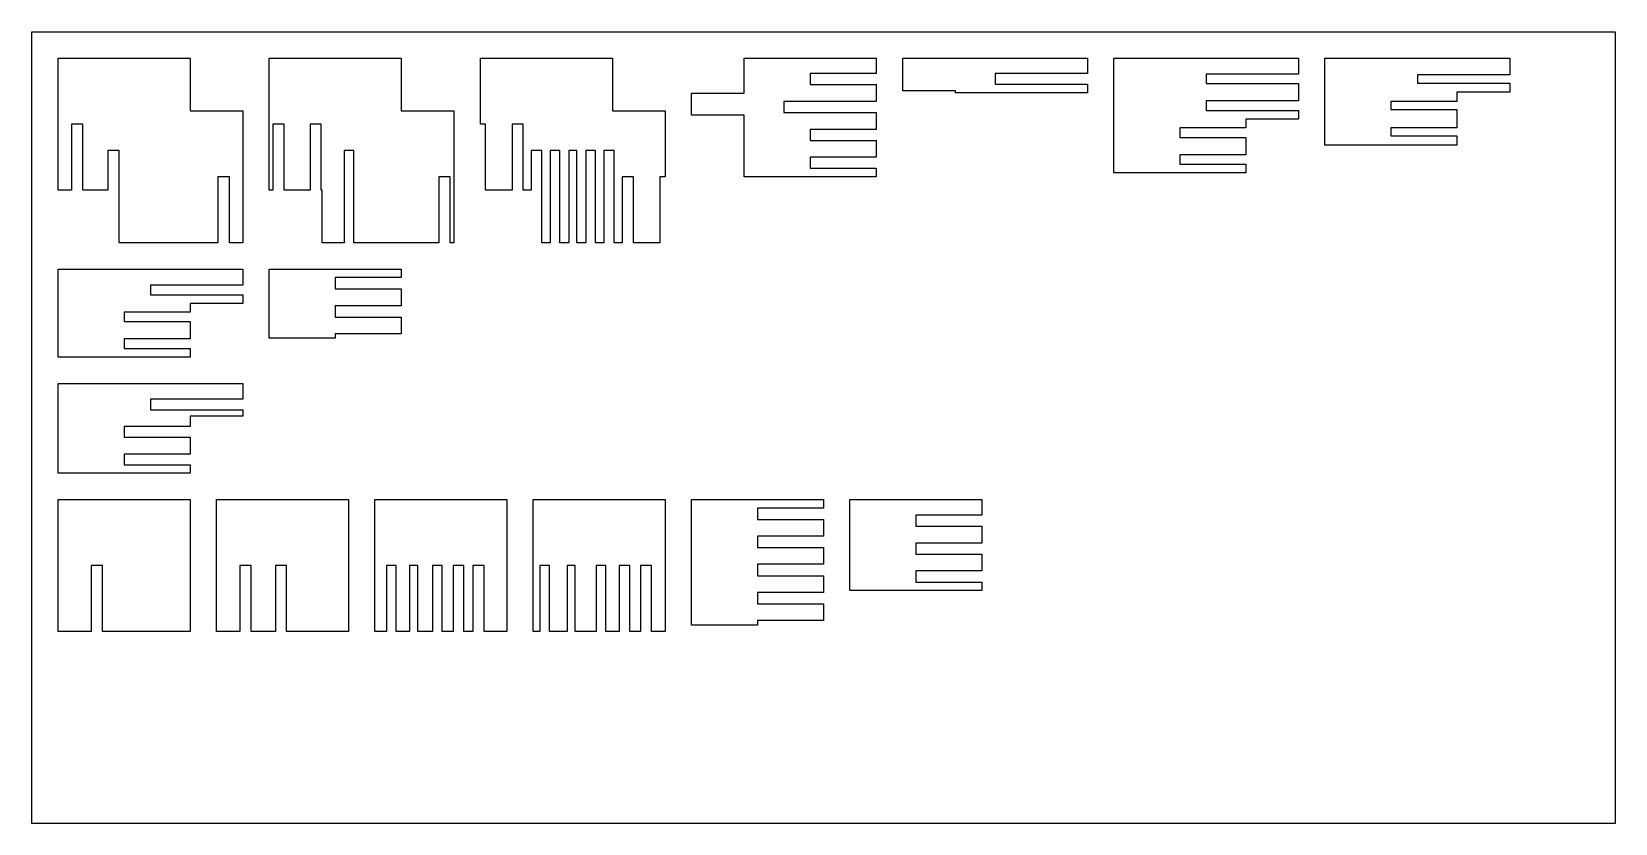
# Model space of a CAD drawing. Header units: metres. Extents: x 0 to 600, y 0 to 300.
import ezdxf

# ---------------------------------------------------------------- set-up
doc = ezdxf.new("R2010")
doc.units = ezdxf.units.M

msp = doc.modelspace()

# ---------------------------------------------------------------- linework, layer by layer
at = {"layer": 'C-1'}
for p, q in [((250, 75.150312), (250, 122.667404)), ((250, 122.667404), (300, 122.667404)), ((300, 122.667404), (300, 119.49087)), ((300, 119.49087), (275, 119.49087)), ((275, 119.49087), (275, 115.17699)), ((275, 115.17699), (300, 115.17699)), ((300, 115.17699), (300, 108.823922)), ((300, 108.823922), (275, 108.823922)), ((275, 108.823922), (275, 104.510041)), ((275, 104.510041), (300, 104.510041)), ((300, 104.510041), (300, 98.156973)), ((300, 98.156973), (275, 98.156973)), ((275, 98.156973), (275, 93.843093)), ((275, 93.843093), (300, 93.843093)), ((300, 93.843093), (300, 87.490024)), ((300, 87.490024), (275, 87.490024)), ((275, 87.490024), (275, 83.176144)), ((275, 83.176144), (300, 83.176144)), ((300, 83.176144), (300, 76.823076)), ((275, 75.150312), (250, 75.150312)), ((275, 76.823076), (275, 75.150312)), ((300, 76.823076), (275, 76.823076))]:
    msp.add_line(p, q, dxfattribs=at)
at = {"layer": 'C-11'}
for p, q in [((90, 183.816805), (90, 210)), ((90, 210), (140, 210)), ((140, 210), (140, 206.823466)), ((140, 206.823466), (115, 206.823466)), ((115, 206.823466), (115, 202.509585)), ((115, 202.509585), (140, 202.509585)), ((140, 202.509585), (140, 196.156517)), ((140, 196.156517), (115, 196.156517)), ((115, 196.156517), (115, 191.842637)), ((115, 191.842637), (140, 191.842637)), ((140, 191.842637), (140, 185.489569)), ((115, 183.816805), (90, 183.816805)), ((115, 185.489569), (115, 183.816805)), ((140, 185.489569), (115, 185.489569))]:
    msp.add_line(p, q, dxfattribs=at)
at = {"layer": 'C-3'}
for p, q in [((270, 276.74248), (270, 290)), ((270, 290), (320, 290)), ((320, 290), (320, 284.128667)), ((320, 284.128667), (295, 284.128667)), ((295, 284.128667), (295, 279.928146)), ((250, 268.386596), (250, 276.74248)), ((250, 276.74248), (270, 276.74248)), ((295, 279.928146), (320, 279.928146)), ((320, 279.928146), (320, 273.556813)), ((320, 273.556813), (285, 273.556813)), ((285, 273.556813), (285, 269.356292)), ((270, 268.386596), (250, 268.386596)), ((270, 245.026917), (270, 268.386596)), ((285, 269.356292), (320, 269.356292)), ((320, 269.356292), (320, 262.984959)), ((320, 262.984959), (295, 262.984959)), ((295, 262.984959), (295, 258.784438)), ((295, 258.784438), (320, 258.784438)), ((320, 258.784438), (320, 252.413105)), ((320, 252.413105), (295, 252.413105)), ((295, 252.413105), (295, 248.212584)), ((295, 248.212584), (320, 248.212584)), ((320, 248.212584), (320, 245.026917)), ((320, 245.026917), (270, 245.026917))]:
    msp.add_line(p, q, dxfattribs=at)
at = {"layer": 'C-4'}
for p, q in [((330, 277.599163), (330, 290)), ((330, 290), (400, 290)), ((400, 290), (400, 284.087275)), ((400, 284.087275), (365, 284.087275)), ((365, 284.087275), (365, 280.072534)), ((350, 277.599163), (330, 277.599163)), ((350, 276.866171), (350, 277.599163)), ((400, 276.866171), (350, 276.866171)), ((365, 280.072534), (400, 280.072534)), ((400, 280.072534), (400, 276.866171))]:
    msp.add_line(p, q, dxfattribs=at)
at = {"layer": 'C-5'}
for p, q in [((410, 246.465728), (410, 290)), ((410, 290), (480, 290)), ((480, 290), (480, 283.954955)), ((480, 283.954955), (445, 283.954955)), ((445, 283.954955), (445, 280.309563)), ((445, 280.309563), (480, 280.309563)), ((480, 280.309563), (480, 273.764518)), ((480, 273.764518), (445, 273.764518)), ((445, 273.764518), (445, 270.119126)), ((445, 270.119126), (480, 270.119126)), ((480, 270.119126), (480, 266.846603)), ((460, 266.846603), (460, 263.57408)), ((480, 266.846603), (460, 266.846603)), ((460, 263.57408), (435, 263.57408)), ((435, 263.57408), (435, 259.928688)), ((435, 259.928688), (460, 259.928688)), ((460, 259.928688), (460, 253.383643)), ((460, 253.383643), (435, 253.383643)), ((435, 253.383643), (435, 249.738251)), ((460, 246.465728), (410, 246.465728)), ((435, 249.738251), (460, 249.738251)), ((460, 249.738251), (460, 246.465728))]:
    msp.add_line(p, q, dxfattribs=at)
at = {"layer": 'C-6'}
for p, q in [((490, 257.02912), (490, 290)), ((490, 290), (560, 290)), ((560, 290), (560, 283.582517)), ((560, 283.582517), (525, 283.582517)), ((525, 283.582517), (525, 280.495954)), ((525, 280.495954), (560, 280.495954)), ((540, 277.037212), (540, 273.578471)), ((560, 277.037212), (540, 277.037212)), ((560, 280.495954), (560, 277.037212)), ((540, 273.578471), (515, 273.578471)), ((515, 273.578471), (515, 270.491908)), ((515, 270.491908), (540, 270.491908)), ((540, 270.491908), (540, 263.574425)), ((540, 263.574425), (515, 263.574425)), ((515, 263.574425), (515, 260.487862)), ((515, 260.487862), (540, 260.487862)), ((540, 260.487862), (540, 257.02912)), ((540, 257.02912), (490, 257.02912))]:
    msp.add_line(p, q, dxfattribs=at)
at = {"layer": 'C-7'}
for p, q in [((10, 176.656166), (10, 210)), ((10, 210), (80, 210)), ((80, 210), (80, 203.954955)), ((80, 203.954955), (45, 203.954955)), ((45, 203.954955), (45, 200.309563)), ((45, 200.309563), (80, 200.309563)), ((80, 200.309563), (80, 197.03704)), ((60, 193.764518), (35, 193.764518)), ((35, 193.764518), (35, 190.119126)), ((60, 197.03704), (60, 193.764518)), ((80, 197.03704), (60, 197.03704)), ((35, 190.119126), (60, 190.119126)), ((60, 190.119126), (60, 183.57408)), ((60, 183.57408), (35, 183.57408)), ((35, 183.57408), (35, 179.928688)), ((60, 176.656166), (10, 176.656166)), ((35, 179.928688), (60, 179.928688)), ((60, 179.928688), (60, 176.656166))]:
    msp.add_line(p, q, dxfattribs=at)
at = {"layer": 'C-8'}
for p, q in [((10, 132.667404), (10, 166.656166)), ((10, 166.656166), (80, 166.656166)), ((80, 166.656166), (80, 160.743441)), ((80, 160.743441), (45, 160.743441)), ((45, 160.743441), (45, 156.728699)), ((45, 156.728699), (80, 156.728699)), ((80, 156.728699), (80, 154.255329)), ((60, 150.315974), (35, 150.315974)), ((35, 150.315974), (35, 146.301233)), ((60, 154.255329), (60, 150.315974)), ((80, 154.255329), (60, 154.255329)), ((35, 146.301233), (60, 146.301233)), ((60, 146.301233), (60, 139.888508)), ((60, 139.888508), (35, 139.888508)), ((35, 139.888508), (35, 135.873767)), ((60, 132.667404), (10, 132.667404)), ((35, 135.873767), (60, 135.873767)), ((60, 135.873767), (60, 132.667404))]:
    msp.add_line(p, q, dxfattribs=at)
at = {"layer": 'C-9'}
for p, q in [((310, 88.266176), (310, 122.667404)), ((310, 122.667404), (360, 122.667404)), ((360, 122.667404), (360, 116.796071)), ((360, 116.796071), (335, 116.796071)), ((335, 116.796071), (335, 112.59555)), ((335, 112.59555), (360, 112.59555)), ((360, 112.59555), (360, 106.224217)), ((360, 106.224217), (335, 106.224217)), ((335, 106.224217), (335, 102.023696)), ((335, 102.023696), (360, 102.023696)), ((360, 102.023696), (360, 95.652363)), ((360, 95.652363), (335, 95.652363)), ((335, 95.652363), (335, 91.451842)), ((335, 91.451842), (360, 91.451842)), ((360, 91.451842), (360, 88.266176)), ((360, 88.266176), (310, 88.266176))]:
    msp.add_line(p, q, dxfattribs=at)
at = {"layer": 'sheet_boundary'}
for p, q in [((0, 300), (600, 300)), ((0, 0), (0, 300)), ((600, 300), (600, 0)), ((600, 0), (0, 0))]:
    msp.add_line(p, q, dxfattribs=at)
at = {"layer": 'Y-1'}
for p, q in [((10, 72.667404), (10, 122.667404)), ((10, 122.667404), (60, 122.667404)), ((60, 122.667404), (60, 72.667404)), ((26.839034, 97.667404), (22.525153, 97.667404)), ((22.525153, 97.667404), (22.525153, 72.667404)), ((26.839034, 72.667404), (26.839034, 97.667404)), ((22.525153, 72.667404), (10, 72.667404)), ((60, 72.667404), (26.839034, 72.667404))]:
    msp.add_line(p, q, dxfattribs=at)
at = {"layer": 'Y-2'}
for p, q in [((70, 72.667404), (70, 122.667404)), ((70, 122.667404), (120, 122.667404)), ((120, 122.667404), (120, 72.667404)), ((83.126381, 97.667404), (78.8125, 97.667404)), ((78.8125, 97.667404), (78.8125, 72.667404)), ((83.126381, 72.667404), (83.126381, 97.667404)), ((96.526146, 97.667404), (92.325625, 97.667404)), ((92.325625, 97.667404), (92.325625, 72.667404)), ((96.526146, 72.667404), (96.526146, 97.667404)), ((78.8125, 72.667404), (70, 72.667404)), ((92.325625, 72.667404), (83.126381, 72.667404)), ((120, 72.667404), (96.526146, 72.667404))]:
    msp.add_line(p, q, dxfattribs=at)
at = {"layer": 'Y-3'}
for p, q in [((10, 240), (10, 290)), ((10, 290), (60, 290)), ((60, 290), (60, 270)), ((60, 270), (80, 270)), ((80, 270), (80, 220)), ((19.413728, 265), (15.099847, 265)), ((15.099847, 265), (15.099847, 240)), ((19.413728, 240), (19.413728, 265)), ((33.096263, 255), (28.895742, 255)), ((28.895742, 255), (28.895742, 240)), ((33.096263, 220), (33.096263, 255)), ((15.099847, 240), (10, 240)), ((28.895742, 240), (19.413728, 240)), ((74.900153, 245), (70.586272, 245)), ((70.586272, 245), (70.586272, 220)), ((74.900153, 220), (74.900153, 245)), ((70.586272, 220), (33.096263, 220)), ((80, 220), (74.900153, 220))]:
    msp.add_line(p, q, dxfattribs=at)
at = {"layer": 'Y-4'}
for p, q in [((90, 240), (90, 290)), ((90, 290), (140, 290)), ((140, 290), (140, 270)), ((140, 270), (160, 270)), ((160, 270), (160, 220)), ((95.701075, 265), (91.387194, 265)), ((91.387194, 265), (91.387194, 240)), ((95.701075, 240), (95.701075, 265)), ((109.66638, 265), (105.465859, 265)), ((105.465859, 265), (105.465859, 240)), ((109.66638, 240), (109.66638, 265)), ((122.043968, 255), (118.398576, 255)), ((118.398576, 255), (118.398576, 220)), ((122.043968, 220), (122.043968, 255)), ((91.387194, 240), (90, 240)), ((105.465859, 240), (95.701075, 240)), ((110, 240), (109.66638, 240)), ((110, 220), (110, 240)), ((158.612806, 245), (154.298925, 245)), ((154.298925, 245), (154.298925, 220)), ((158.612806, 220), (158.612806, 245)), ((118.398576, 220), (110, 220)), ((154.298925, 220), (122.043968, 220)), ((160, 220), (158.612806, 220))]:
    msp.add_line(p, q, dxfattribs=at)
at = {"layer": 'Y-5'}
for p, q in [((170, 265), (170, 290)), ((170, 290), (220, 290)), ((220, 290), (220, 270)), ((220, 270), (240, 270)), ((240, 270), (240, 245)), ((171.988422, 265), (170, 265)), ((171.988422, 240), (171.988422, 265)), ((186.236497, 265), (182.035976, 265)), ((182.035976, 265), (182.035976, 240)), ((186.236497, 240), (186.236497, 265)), ((193.277153, 255), (189.262412, 255)), ((189.262412, 255), (189.262412, 240)), ((193.277153, 220), (193.277153, 255)), ((200.083098, 255), (196.437706, 255)), ((196.437706, 255), (196.437706, 220)), ((200.083098, 220), (200.083098, 255)), ((206.543282, 255), (203.456718, 255)), ((203.456718, 255), (203.456718, 220)), ((206.543282, 220), (206.543282, 255)), ((213.562294, 255), (209.916902, 255)), ((209.916902, 255), (209.916902, 220)), ((213.562294, 220), (213.562294, 255)), ((220.737588, 255), (216.722847, 255)), ((216.722847, 255), (216.722847, 220)), ((220.737588, 220), (220.737588, 255)), ((182.035976, 240), (171.988422, 240)), ((189.262412, 240), (186.236497, 240)), ((227.964024, 245), (223.763503, 245)), ((223.763503, 245), (223.763503, 220)), ((227.964024, 220), (227.964024, 245)), ((240, 245), (238.011578, 245)), ((238.011578, 245), (238.011578, 220)), ((196.437706, 220), (193.277153, 220)), ((203.456718, 220), (200.083098, 220)), ((209.916902, 220), (206.543282, 220)), ((216.722847, 220), (213.562294, 220)), ((223.763503, 220), (220.737588, 220)), ((238.011578, 220), (227.964024, 220))]:
    msp.add_line(p, q, dxfattribs=at)
at = {"layer": 'Y-6'}
for p, q in [((130, 72.667404), (130, 122.667404)), ((130, 122.667404), (180, 122.667404)), ((180, 122.667404), (180, 72.667404)), ((138.122228, 97.667404), (134.476836, 97.667404)), ((134.476836, 97.667404), (134.476836, 72.667404)), ((138.122228, 72.667404), (138.122228, 97.667404)), ((146.258783, 97.667404), (143.17222, 97.667404)), ((143.17222, 97.667404), (143.17222, 72.667404)), ((146.258783, 72.667404), (146.258783, 97.667404)), ((155.523164, 97.667404), (151.877772, 97.667404)), ((151.877772, 97.667404), (151.877772, 72.667404)), ((155.523164, 72.667404), (155.523164, 97.667404)), ((163.692593, 97.667404), (159.677852, 97.667404)), ((159.677852, 97.667404), (159.677852, 72.667404)), ((163.692593, 72.667404), (163.692593, 97.667404)), ((171.393907, 97.667404), (167.193386, 97.667404)), ((167.193386, 97.667404), (167.193386, 72.667404)), ((171.393907, 72.667404), (171.393907, 97.667404)), ((134.476836, 72.667404), (130, 72.667404)), ((143.17222, 72.667404), (138.122228, 72.667404)), ((151.877772, 72.667404), (146.258783, 72.667404)), ((159.677852, 72.667404), (155.523164, 72.667404)), ((167.193386, 72.667404), (163.692593, 72.667404)), ((180, 72.667404), (171.393907, 72.667404))]:
    msp.add_line(p, q, dxfattribs=at)
at = {"layer": 'Y-7'}
for p, q in [((190, 72.667404), (190, 122.667404)), ((190, 122.667404), (240, 122.667404)), ((240, 122.667404), (240, 72.667404)), ((196.161358, 97.667404), (192.515966, 97.667404)), ((192.515966, 97.667404), (192.515966, 72.667404)), ((196.161358, 72.667404), (196.161358, 97.667404)), ((205.974285, 97.667404), (202.887721, 97.667404)), ((202.887721, 97.667404), (202.887721, 72.667404)), ((205.974285, 72.667404), (205.974285, 97.667404)), ((217.484034, 97.667404), (213.838642, 97.667404)), ((213.838642, 97.667404), (213.838642, 72.667404)), ((217.484034, 72.667404), (217.484034, 97.667404)), ((226.647598, 97.667404), (222.632857, 97.667404)), ((222.632857, 97.667404), (222.632857, 72.667404)), ((226.647598, 72.667404), (226.647598, 97.667404)), ((234.82379, 97.667404), (230.623269, 97.667404)), ((230.623269, 97.667404), (230.623269, 72.667404)), ((234.82379, 72.667404), (234.82379, 97.667404)), ((192.515966, 72.667404), (190, 72.667404)), ((202.887721, 72.667404), (196.161358, 72.667404)), ((213.838642, 72.667404), (205.974285, 72.667404)), ((222.632857, 72.667404), (217.484034, 72.667404)), ((230.623269, 72.667404), (226.647598, 72.667404)), ((240, 72.667404), (234.82379, 72.667404))]:
    msp.add_line(p, q, dxfattribs=at)

doc.saveas('drawing.dxf')
